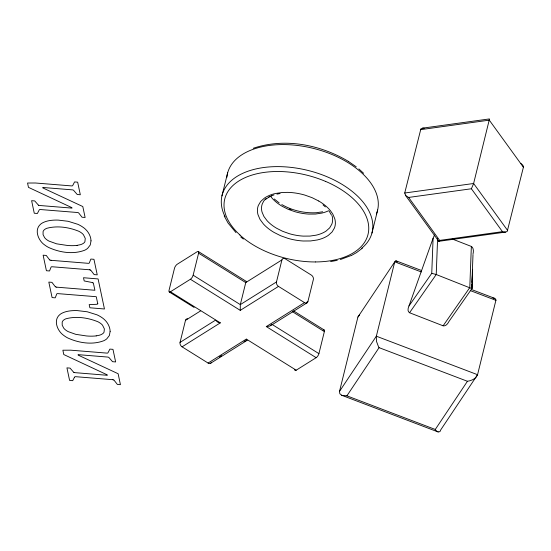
<?xml version="1.0" encoding="UTF-8"?>
<svg xmlns="http://www.w3.org/2000/svg" width="551" height="551" viewBox="0 0 551 551"><rect width="100%" height="100%" fill="white"/><g stroke="black" fill="none" stroke-linecap="round" stroke-linejoin="round"><path stroke-width="0.83" d="M472.613 269.322L471.938 288.807L472.579 270.52M471.863 284.509L471.697 288.896L448.948 321.481C447.873 323.609 445.828 326.419 443.107 325.806L409.551 312.734C407.161 311.391 408.071 307.933 409 305.922L431.75 273.337L433.093 238.252L434.505 235.015M437.604 238.514L436.227 274.522L409.551 312.734M452.178 238.976L471.353 246.442L469.783 287.588L443.107 325.806M471.945 282.319L473.006 254.541M438.741 240.505L438.692 241.097M489.26 118.947L422.486 128.169L420.895 128.844L404.716 193.043L405.653 195.529L408.622 197.437L471.394 188.766L473.591 183.607L489.433 119.181M438.865 241.304L505.68 232.074L507.223 231.406L523.416 167.18L522.927 165.307L520.964 163.509M523.402 167.235L489.295 120.152L420.399 129.678M359.514 315.041L357.916 317.011L339.492 391.451L339.836 393.758L341.971 395.398M397.429 262.007L395.832 260.768L394.771 261.759L376.319 336.317L376.478 341.379L378.544 346.827L379.067 347.653L467.434 381.278C471.436 380.679 476.092 378.799 477.559 374.708L496.01 299.861L494.867 298.408L471.746 289.612M473.033 253.811C473.722 251.366 473.509 247.502 471.387 246.455M170.438 291.761L190.391 279.261A3.485 1.391 -58.1 0 0 193.146 275.204L198.601 253.171A3.485 1.391 -58.1 0 0 197.203 251.724L177.257 264.225A3.485 1.391 -58.1 0 0 174.495 268.282L169.04 290.315A3.485 1.391 -58.1 0 0 170.438 291.761L220.31 322.865L182.078 346.834A3.485 2.473 57.9 0 1 180.046 342.391L185.494 320.358A3.485 2.473 57.9 0 1 187.567 318.829M221.943 195.894L227.653 172.835M307.906 301.555A3.485 2.473 57.9 0 1 304.517 302.623L278.496 286.396A3.485 2.473 57.9 0 1 276.471 281.954L281.919 259.92A3.485 2.473 57.9 0 1 285.315 258.86L311.329 275.08A3.485 2.473 57.9 0 1 313.361 279.529L307.906 301.555L306.459 302.465M294.702 369.666A3.485 1.391 -58.1 0 0 296.204 370.196L316.15 357.689A3.485 1.391 -58.1 0 0 318.912 353.632L324.36 331.606A3.485 1.391 -58.1 0 0 323.148 330.049M371.946 233.066L377.655 210.007M507.719 230.6L473.619 183.497L404.723 193.015M409 305.922L433.093 238.252M271.691 324.415L269.77 326.096L266.326 326.591L316.15 357.689M74.426 377.345L72.704 380.679L69.591 380.424L66.933 367.861L70.053 368.116L73.249 371.78A2.576 1.495 13.9 0 0 73.91 372.386M408.622 197.437L439.65 240.408L502.464 231.661L505.549 232.088M439.65 240.408L439.002 241.228M357.909 317.039L394.75 261.842L421.253 271.932M339.506 391.389L376.347 336.2L477.559 374.708L440.717 429.897C440.339 433.313 436.302 431.894 435.269 429.463L346.903 395.838L342.047 395.425M346.903 395.838L379.067 347.653M435.269 429.463L467.434 381.278M247.268 340.249L210.668 363.226M246.221 281.582L245.767 282.56L281.919 259.92M266.05 198.436L263.826 200.936L262.338 203.725A37.186 21.592 13.9 0 0 262.035 212.066L263.888 216.419L267.056 220.675A37.165 21.579 13.9 0 0 276.671 228.286L282.725 231.337L289.358 233.7A37.165 21.579 13.9 0 0 303.257 236.117L309.972 236.076L316.178 235.16A37.186 21.592 13.9 0 0 326.22 230.972L329.663 227.866L331.805 224.209A37.117 21.551 13.9 0 0 332.108 215.868M362.386 248.17L356.552 252.606L351.993 255.161M265.196 199.703L269.281 196.865M185.494 320.358L200.681 310.84M180.046 342.391L215.482 320.179M276.471 281.954L240.312 304.613L240.264 310.365L278.496 286.396M182.078 346.834L208.092 363.061L246.331 339.092L296.204 370.196M266.278 326.591L304.517 302.623M219.443 357.014L221.612 355.65M244.031 341.599L245.477 340.69M270.513 325.717L307.093 302.788M268.833 197.079L271.726 195.708M351.559 255.368L340.38 259.555M271.312 195.901L274.026 194.916M253.274 148.274C284.598 137.688 320.09 144.589 348.067 161.195M337.233 260.347L330.634 261.587M276.946 194.124L280.06 193.546M322.652 211.777L316.556 212.707C304.524 213.409 292.264 210.572 281.802 204.573M77.092 245.367L80.446 244.685A14.45 8.389 13.9 0 0 83.628 243.156A10.49 6.089 13.9 0 0 84.909 241.696L85.26 238.404L83.428 234.726A11.84 6.874 13.9 0 0 81.431 232.866A13.741 7.983 13.9 0 0 78.807 231.268C68.861 227.219 57.221 225.455 46.739 228.321A13.589 7.893 13.9 0 0 44.493 229.622A11.261 6.536 13.9 0 0 43.074 231.654L43.081 234.664L44.569 237.591A11.791 6.846 13.9 0 0 46.876 239.781A13.851 8.045 13.9 0 0 49.067 241.124L56.615 243.831L67.325 245.45A34.052 19.774 13.9 0 0 77.112 245.409M96.205 335.869L99.566 335.18A14.45 8.389 13.9 0 0 102.748 333.651A10.49 6.089 13.9 0 0 104.029 332.191L104.38 328.899L102.548 325.221A11.84 6.874 13.9 0 0 100.551 323.361A13.741 7.983 13.9 0 0 97.926 321.763C87.981 317.713 76.341 315.95 65.858 318.815A13.589 7.893 13.9 0 0 63.613 320.117A11.261 6.536 13.9 0 0 62.194 322.149L62.201 325.159L63.689 328.086A11.791 6.846 13.9 0 0 65.989 330.276A13.851 8.045 13.9 0 0 68.179 331.626L75.735 334.326L86.445 335.952A34.052 19.774 13.9 0 0 96.232 335.903M422.527 128.163L424.222 128.211M492.876 298.084L494.832 298.394M431.791 273.337L436.096 274.467L471.821 288.607M51.078 260.313L88.064 263.309A1.467 0.854 13.9 0 0 89.097 263.185A2.672 1.557 13.9 0 0 89.427 262.62L90.867 259.06L93.952 259.307L97.238 274.846L94.152 274.598L91.135 270.672A2.528 1.467 13.9 0 0 90.529 270.08M89.434 269.776L52.448 266.78A1.894 1.102 13.9 0 0 51.346 266.856A2.183 1.267 13.9 0 0 50.954 267.421L49.528 270.982L46.415 270.727L43.13 255.189L46.25 255.444L49.232 259.369A2.314 1.343 13.9 0 0 49.9 259.989M56.753 287.174L94.903 290.267L93.443 283.503A1.639 0.95 13.9 0 0 92.94 282.863M112.652 379.68L75.873 376.705A1.591 0.923 13.9 0 0 74.812 376.801A3.478 2.018 13.9 0 0 74.433 377.345M220.31 322.865L217.845 322.225L216.391 320.978M438.197 431.991L341.62 395.246M289.254 208.939L291.059 209.614M396.011 260.802L421.501 270.5M470.258 290.577L495.962 300.35M318.76 201.025L312.107 197.692L304.848 195.088A40.368 23.438 13.9 0 0 287.739 192.368L282.257 192.485L275.452 193.491A40.76 23.665 13.9 0 0 264.446 198.085L260.678 201.487L258.323 205.495A40.753 23.665 13.9 0 0 257.985 214.642L260.017 219.415L263.488 224.078A40.733 23.652 13.9 0 0 274.026 232.412L280.673 235.759L287.932 238.349A40.733 23.652 13.9 0 0 303.167 241.001L310.53 240.959L317.335 239.954A40.753 23.665 13.9 0 0 328.341 235.36L332.108 231.95L334.464 227.949A40.76 23.665 13.9 0 0 334.794 218.802L332.763 214.029L330.29 210.51A40.368 23.438 13.9 0 0 318.76 201.025M246.511 281.547L198.36 251.518M324.126 329.946L293.476 310.847M169.281 291.968L194.104 307.43M198.601 253.171L245.76 282.587L240.312 304.613L193.146 275.204M292.436 311.694L324.36 331.606M271.746 324.222L318.912 353.632M190.391 279.261L240.264 310.365M348.308 161.34L356.256 166.836M279.199 202.92L274.233 198.987M240.739 236.964L243.342 239.065M323.017 204.889L325.372 206.907M246.807 340.304L246.345 339.154M358.859 168.937L363.626 173.289M235.973 232.612L228.059 223.031L224.174 215.882M270.768 196.542L272.504 198.649A37.165 21.579 13.9 0 0 282.119 206.253L288.18 209.304L294.806 211.667A37.165 21.579 13.9 0 0 308.705 214.084L315.42 214.05L321.632 213.134A37.186 21.592 13.9 0 0 328.348 210.854M471.394 188.766L502.464 231.661M405.343 195.164L438.748 241.276M328.954 210.799L331.516 215.193M97.692 303.47L96.267 296.707L58.124 293.642A1.646 0.957 13.9 0 0 57.015 293.711A2.445 1.419 13.9 0 0 56.629 294.303L55.203 297.843L52.083 297.568L48.819 282.098L51.932 282.346L54.907 286.231A2.541 1.474 13.9 0 0 55.568 286.816M38.584 205.199A2.576 1.495 13.9 0 1 37.936 204.593L34.734 200.929L31.614 200.674L34.265 213.237L37.385 213.492L39.107 210.158A3.478 2.018 13.9 0 1 39.527 209.642A1.591 0.923 13.9 0 1 40.554 209.545L77.333 212.5A1.508 0.875 13.9 0 1 78.449 212.782A2.528 1.467 13.9 0 1 79.027 213.395L82.03 217.232L85.116 217.48L82.802 206.542L42.854 187.932L42.758 187.464L72.346 189.854A1.336 0.778 13.9 0 1 73.331 190.116A3.588 2.087 13.9 0 1 74.006 190.798L77.23 194.503L80.315 194.751L77.657 182.167L74.571 181.92L72.904 185.17A4.043 2.349 13.9 0 1 72.429 185.79A1.35 0.785 13.9 0 1 71.513 185.907L35.45 183.001L27.55 183.028L28.466 187.354L71.899 207.658L71.995 208.113L39.7 205.495A1.619 0.937 13.9 0 1 38.57 205.22M51.071 260.292A1.694 0.985 13.9 0 1 49.879 260.01M89.441 269.797A1.508 0.875 13.9 0 1 90.55 270.059M56.746 287.161A1.756 1.019 13.9 0 1 55.548 286.837M92.961 282.849A1.653 0.964 13.9 0 0 91.941 282.463L84.186 280.941L83.504 277.732L98.099 278.93L104.449 308.987L89.889 307.782L89.186 304.613L96.521 304.304A1.715 0.999 13.9 0 0 97.83 303.491M73.896 372.4A1.619 0.937 13.9 0 0 75.012 372.655L107.314 375.293L107.218 374.845L63.785 354.541L62.869 350.216L70.776 350.181L106.832 353.101A1.35 0.785 13.9 0 0 107.755 352.984A4.043 2.349 13.9 0 0 108.203 352.351L109.89 349.1L112.976 349.355L115.634 361.938L112.549 361.69L109.346 357.978A3.588 2.087 13.9 0 0 108.65 357.317A1.336 0.778 13.9 0 0 107.672 357.062L78.077 354.644L78.18 355.12L118.128 373.73L120.435 384.667L117.356 384.419L114.353 380.576A2.528 1.467 13.9 0 0 113.747 379.99M112.659 379.708A1.508 0.875 13.9 0 1 113.768 379.97M211.412 362.241A3.485 2.473 57.9 0 1 208.092 363.061M226.86 177.36A77.195 44.824 13.9 0 1 252.138 149.672A77.622 45.072 13.9 0 1 268.027 145.65A76.685 44.528 13.9 0 1 278.703 144.665A77.333 44.907 13.9 0 1 333.066 154.955A77.333 44.907 13.9 0 1 369.997 181.947A76.685 44.528 13.9 0 1 374.473 189.117A77.622 45.072 13.9 0 1 378.151 201.122A77.195 44.824 13.9 0 1 376.374 214.05M225.125 216.791A77.622 45.072 13.9 0 1 221.447 204.779A77.195 44.824 13.9 0 1 246.683 171.705A77.622 45.072 13.9 0 1 262.572 167.683A76.685 44.528 13.9 0 1 273.255 166.698A77.333 44.907 13.9 0 1 327.611 176.988A77.333 44.907 13.9 0 1 364.548 203.98A76.685 44.528 13.9 0 1 369.018 211.143A77.622 45.072 13.9 0 1 372.696 223.155A77.195 44.824 13.9 0 1 361.422 248.467M315.606 261.952A73.855 42.888 13.9 0 1 239.892 235.022M325.565 181.382A73.855 42.888 13.9 0 1 362.434 209.428A73.228 42.523 13.9 0 1 366.16 216.329A73.855 42.888 13.9 0 1 326.02 261.36A73.235 42.53 13.9 0 1 315.606 261.939M325.551 181.41A73.841 42.882 13.9 0 0 277.174 171.506A73.228 42.523 13.9 0 0 266.774 172.091A73.855 42.888 13.9 0 0 226.599 217.115A73.242 42.53 13.9 0 0 230.359 223.995A74.123 43.04 13.9 0 0 239.967 235.008M91.018 240.835L90.247 245.009L87.678 248.322A23.011 13.362 13.9 0 1 84.751 250.202C73.111 254.679 59.563 252.503 48.481 247.385A21.145 12.28 13.9 0 1 44.727 245.002C38.343 240.725 33.687 229.588 40.877 223.968A21.09 12.246 13.9 0 1 43.157 222.563A25.628 14.884 13.9 0 1 48.894 220.717L51.105 220.379A33.005 19.168 13.9 0 1 58.296 220.111L68.145 221.288L77.849 224.312A21.627 12.556 13.9 0 1 81.899 226.502C86.934 229.533 90.791 234.836 91.018 240.835M110.138 331.33L109.367 335.511L106.798 338.817A23.011 13.362 13.9 0 1 103.864 340.697C92.231 345.174 78.683 342.998 67.601 337.887A21.145 12.28 13.9 0 1 63.847 335.497C57.462 331.22 52.806 320.083 59.997 314.463A21.09 12.246 13.9 0 1 62.277 313.058A25.628 14.884 13.9 0 1 68.014 311.212L70.225 310.874A33.005 19.168 13.9 0 1 77.415 310.612L87.265 311.783L96.962 314.814A21.627 12.556 13.9 0 1 101.019 316.997C106.054 320.028 109.911 325.331 110.138 331.33"/></g></svg>
